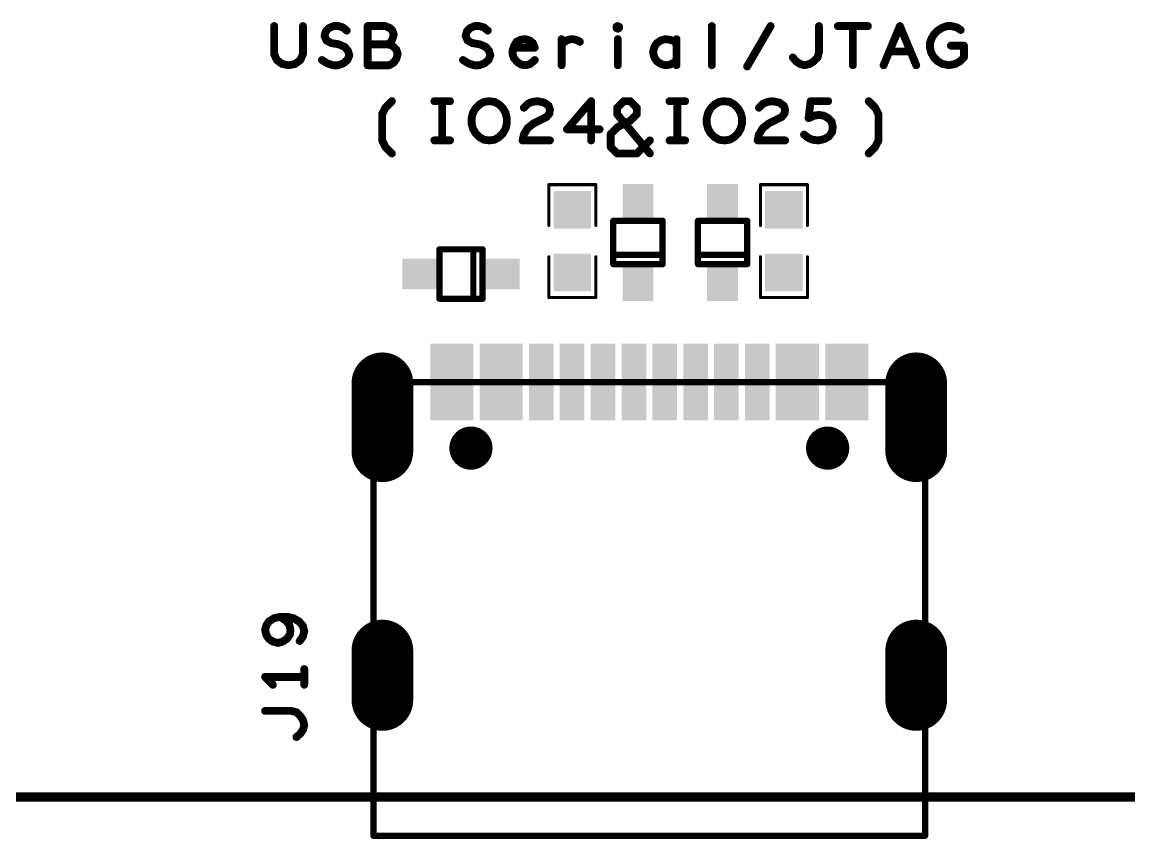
# Model space of a CAD drawing. Extents: x -12 to 107, y 8 to 106.
# Drawn here: x 31.29 to 49.23, y 9.82 to 23.05 of the extents above; entities that cross this region are included whole.
import ezdxf

# ---------------------------------------------------------------- set-up
doc = ezdxf.new("R2010")
doc.units = 0
doc.header["$MEASUREMENT"] = 0
doc.layers.get('0').update_dxf_attribs({"linetype": 'CONTINUOUS'})
doc.layers.add('SILK_TOP_ART', color=251, linetype='CONTINUOUS', true_color=0x636466)
doc.layers.add('SOLDER_TOP_ART', color=18, linetype='CONTINUOUS', true_color=0x000000)

# ---------------------------------------------------------------- blocks, each defined once
blk = doc.blocks.new('ROUND_217')
at = {"const_width": 0.0508}
blk.add_lwpolyline([(-0.0254, 0, 1), (0.0254, 0, 1)], format="xyb", close=True, dxfattribs=at)
blk = doc.blocks.new('ROUND_162')
at = {"const_width": 0.0635}
blk.add_lwpolyline([(-0.03175, 0, 1), (0.03175, 0, 1)], format="xyb", close=True, dxfattribs=at)
blk = doc.blocks.new('ROUND_320')
at = {"const_width": 0.0254}
blk.add_lwpolyline([(-0.0127, 0, 1), (0.0127, 0, 1)], format="xyb", close=True, dxfattribs=at)
blk = doc.blocks.new('ROUND_329')
at = {"const_width": 0.35}
blk.add_lwpolyline([(-0.175, 0, 1), (0.175, 0, 1)], format="xyb", close=True, dxfattribs=at)
blk = doc.blocks.new('RECTANGLE_373')
blk.add_solid([(0.29, 0.25), (0.29, -0.25), (-0.29, 0.25), (-0.29, -0.25)])
blk = doc.blocks.new('SQUARE_332')
blk.add_solid([(0.304, 0.304), (0.304, -0.304), (-0.304, 0.304), (-0.304, -0.304)])
blk = doc.blocks.new('OBLONG_334')
at = {"const_width": 1}
blk.add_lwpolyline([(0, 0.4), (0, -0.4)], dxfattribs=at)
at = {"const_width": 0.5}
for points in [[(-0.25, 0.4, 1), (0.25, 0.4, 1)], [(-0.25, -0.4, 1), (0.25, -0.4, 1)]]:
    blk.add_lwpolyline(points, format="xyb", close=True, dxfattribs=at)
blk = doc.blocks.new('RECTANGLE_374')
blk.add_solid([(0.25, 0.29), (0.25, -0.29), (-0.25, 0.29), (-0.25, -0.29)])
blk = doc.blocks.new('OBLONG_333')
at = {"const_width": 1}
blk.add_lwpolyline([(0, 0.55), (0, -0.55)], dxfattribs=at)
at = {"const_width": 0.5}
for points in [[(-0.25, 0.55, 1), (0.25, 0.55, 1)], [(-0.25, -0.55, 1), (0.25, -0.55, 1)]]:
    blk.add_lwpolyline(points, format="xyb", close=True, dxfattribs=at)
blk = doc.blocks.new('RECTANGLE_353')
blk.add_solid([(0.2, 0.62), (0.2, -0.62), (-0.2, 0.62), (-0.2, -0.62)])

msp = doc.modelspace()

# ---------------------------------------------------------------- linework, layer by layer
at = {"layer": 'SILK_TOP_ART'}
for points, const_width in [([(35.378, 22.9912), (35.378, 22.5361)], 0.127), ([(35.8436, 22.5361), (35.8436, 22.9912)], 0.127), ([(36.1929, 22.8324), (36.2141, 22.9065)], 0.127), ([(36.2141, 22.9065), (36.267, 22.9594)], 0.127), ([(36.267, 22.9594), (36.341, 22.9912)], 0.127), ([(36.341, 22.9912), (36.4151, 22.9912)], 0.127), ([(36.4151, 22.9912), (36.4892, 22.97)], 0.127), ([(36.4892, 22.97), (36.5527, 22.9171)], 0.127), ([(37.1771, 22.9912), (36.8914, 22.9912)], 0.127), ([(36.8914, 22.9912), (36.8914, 22.3562)], 0.127), ([(37.2512, 22.9594), (37.1771, 22.9912)], 0.127), ([(37.2935, 22.9171), (37.2512, 22.9594)], 0.127), ([(37.3147, 22.8536), (37.2935, 22.9171)], 0.127), ([(38.4789, 22.8324), (38.5001, 22.9065)], 0.127), ([(38.5001, 22.9065), (38.553, 22.9594)], 0.127), ([(38.553, 22.9594), (38.627, 22.9912)], 0.127), ([(38.627, 22.9912), (38.7011, 22.9912)], 0.127), ([(38.7011, 22.9912), (38.7752, 22.97)], 0.127), ([(38.7752, 22.97), (38.8387, 22.9171)], 0.127), ([(40.9236, 22.9806), (40.9448, 22.9912)], 0.127), ([(40.9236, 22.9594), (40.9236, 22.9806)], 0.127), ([(40.9448, 22.9489), (40.9236, 22.9594)], 0.127), ([(40.9448, 22.9912), (40.966, 22.9806)], 0.127), ([(40.966, 22.9594), (40.9448, 22.9489)], 0.127), ([(40.966, 22.9806), (40.966, 22.9594)], 0.127), ([(42.4688, 22.3562), (42.4688, 22.9912)], 0.127), ([(43.0403, 22.335), (43.4213, 22.9912)], 0.127), ([(44.2045, 22.5679), (44.2045, 22.9912)], 0.127), ([(44.5114, 22.9912), (44.9982, 22.9912)], 0.127), ([(44.7548, 22.9912), (44.7548, 22.3562)], 0.127), ([(45.2522, 22.3562), (45.5168, 22.9912)], 0.127), ([(45.5168, 22.9912), (45.7814, 22.3562)], 0.127), ([(46.0671, 22.8536), (46.1306, 22.9171)], 0.127), ([(46.1306, 22.9171), (46.1941, 22.9594)], 0.127), ([(46.1941, 22.9594), (46.2788, 22.9912)], 0.127), ([(46.2788, 22.9912), (46.3529, 22.9912)], 0.127), ([(46.3529, 22.9912), (46.4375, 22.97)], 0.127), ([(46.4375, 22.97), (46.5011, 22.9277)], 0.127), ([(36.2246, 22.7584), (36.1929, 22.8324)], 0.127), ([(36.2987, 22.716), (36.2246, 22.7584)], 0.127), ([(36.4257, 22.6949), (36.2987, 22.716)], 0.127), ([(37.2195, 22.6949), (37.2618, 22.7266)], 0.127), ([(37.2618, 22.7266), (37.2935, 22.7795)], 0.127), ([(37.2935, 22.7795), (37.3147, 22.8536)], 0.127), ([(38.5106, 22.7584), (38.4789, 22.8324)], 0.127), ([(38.5847, 22.716), (38.5106, 22.7584)], 0.127), ([(38.7117, 22.6949), (38.5847, 22.716)], 0.127), ([(39.3044, 22.7372), (39.2621, 22.6631)], 0.127), ([(39.3679, 22.7689), (39.3044, 22.7372)], 0.127), ([(39.442, 22.7795), (39.3679, 22.7689)], 0.127), ([(39.5161, 22.7584), (39.442, 22.7795)], 0.127), ([(39.569, 22.716), (39.5161, 22.7584)], 0.127), ([(39.6007, 22.6419), (39.569, 22.716)], 0.127), ([(40.0346, 22.3562), (40.0346, 22.7795)], 0.127), ([(40.0346, 22.6949), (40.0875, 22.7372)], 0.127), ([(40.0875, 22.7372), (40.1405, 22.7689)], 0.127), ([(40.1405, 22.7689), (40.2146, 22.7795)], 0.127), ([(40.2146, 22.7795), (40.2675, 22.7689)], 0.127), ([(40.2675, 22.7689), (40.331, 22.7372)], 0.127), ([(40.9448, 22.7795), (40.9448, 22.3562)], 0.127), ([(41.5798, 22.716), (41.5375, 22.6525)], 0.127), ([(41.6433, 22.7584), (41.5798, 22.716)], 0.127), ([(41.7174, 22.7795), (41.6433, 22.7584)], 0.127), ([(41.7915, 22.7689), (41.7174, 22.7795)], 0.127), ([(41.855, 22.7478), (41.7915, 22.7689)], 0.127), ([(41.8973, 22.7055), (41.855, 22.7478)], 0.127), ([(41.8973, 22.3562), (41.8973, 22.7795)], 0.127), ([(46.0036, 22.716), (46.0248, 22.7795)], 0.127), ([(46.0036, 22.6419), (46.0036, 22.716)], 0.127), ([(46.0248, 22.7795), (46.0671, 22.8536)], 0.127), ([(35.378, 22.5361), (35.4203, 22.4408)], 0.127), ([(35.8013, 22.4408), (35.8436, 22.5361)], 0.127), ([(36.521, 22.6525), (36.4257, 22.6949)], 0.127), ([(36.5739, 22.589), (36.521, 22.6525)], 0.127), ([(36.5951, 22.515), (36.5739, 22.589)], 0.127), ([(37.2195, 22.6949), (36.8914, 22.6949)], 0.127), ([(37.2935, 22.6737), (37.2195, 22.6949)], 0.127), ([(37.3571, 22.6102), (37.2935, 22.6737)], 0.127), ([(37.3782, 22.5361), (37.3571, 22.6102)], 0.127), ([(37.3571, 22.462), (37.3782, 22.5361)], 0.127), ([(38.807, 22.6525), (38.7117, 22.6949)], 0.127), ([(38.8599, 22.589), (38.807, 22.6525)], 0.127), ([(38.8811, 22.515), (38.8599, 22.589)], 0.127), ([(39.2621, 22.6631), (39.2409, 22.5996)], 0.127), ([(39.2409, 22.5996), (39.2409, 22.5361)], 0.127), ([(39.2409, 22.5361), (39.2621, 22.4726)], 0.127), ([(39.2621, 22.6419), (39.6007, 22.6419)], 0.127), ([(41.5375, 22.6525), (41.5163, 22.5679)], 0.127), ([(41.5163, 22.5679), (41.5375, 22.4832)], 0.127), ([(44.1833, 22.4832), (44.2045, 22.5679)], 0.127), ([(45.6861, 22.5784), (45.3475, 22.5784)], 0.127), ([(46.0248, 22.5573), (46.0036, 22.6419)], 0.127), ([(46.0671, 22.4832), (46.0248, 22.5573)], 0.127), ([(46.3423, 22.6737), (46.554, 22.6737)], 0.127), ([(46.554, 22.6737), (46.554, 22.4832)], 0.127), ([(35.4203, 22.4408), (35.505, 22.3774)], 0.127), ([(35.505, 22.3774), (35.6108, 22.3562)], 0.127), ([(35.6108, 22.3562), (35.7166, 22.3774)], 0.127), ([(35.7166, 22.3774), (35.8013, 22.4408)], 0.127), ([(36.1505, 22.4408), (36.2352, 22.3879)], 0.127), ([(36.2352, 22.3879), (36.3305, 22.3562)], 0.127), ([(36.3305, 22.3562), (36.4151, 22.3562)], 0.127), ([(36.4151, 22.3562), (36.4998, 22.3879)], 0.127), ([(36.4998, 22.3879), (36.5633, 22.4408)], 0.127), ([(36.5633, 22.4408), (36.5951, 22.515)], 0.127), ([(36.8914, 22.3562), (37.2406, 22.3562)], 0.127), ([(37.2406, 22.3562), (37.3147, 22.3985)], 0.127), ([(37.3147, 22.3985), (37.3571, 22.462)], 0.127), ([(38.4365, 22.4408), (38.5212, 22.3879)], 0.127), ([(38.5212, 22.3879), (38.6165, 22.3562)], 0.127), ([(38.6165, 22.3562), (38.7011, 22.3562)], 0.127), ([(38.7011, 22.3562), (38.7858, 22.3879)], 0.127), ([(38.7858, 22.3879), (38.8493, 22.4408)], 0.127), ([(38.8493, 22.4408), (38.8811, 22.515)], 0.127), ([(39.2621, 22.4726), (39.315, 22.4091)], 0.127), ([(39.315, 22.4091), (39.3785, 22.3668)], 0.127), ([(39.3785, 22.3668), (39.4526, 22.3562)], 0.127), ([(39.4526, 22.3562), (39.5266, 22.3774)], 0.127), ([(39.5266, 22.3774), (39.6007, 22.4408)], 0.127), ([(41.5375, 22.4832), (41.5798, 22.4197)], 0.127), ([(41.5798, 22.4197), (41.6433, 22.3774)], 0.127), ([(41.6433, 22.3774), (41.7174, 22.3562)], 0.127), ([(41.7174, 22.3562), (41.7915, 22.3668)], 0.127), ([(41.7915, 22.3668), (41.855, 22.3985)], 0.127), ([(41.855, 22.3985), (41.8973, 22.4408)], 0.127), ([(43.7811, 22.4832), (43.8341, 22.4197)], 0.127), ([(43.8341, 22.4197), (43.8975, 22.3774)], 0.127), ([(43.8975, 22.3774), (43.9716, 22.3562)], 0.127), ([(43.9716, 22.3562), (44.0563, 22.3774)], 0.127), ([(44.0563, 22.3774), (44.1198, 22.4197)], 0.127), ([(44.1198, 22.4197), (44.1833, 22.4832)], 0.127), ([(46.1306, 22.4197), (46.0671, 22.4832)], 0.127), ([(46.2047, 22.3774), (46.1306, 22.4197)], 0.127), ([(46.3106, 22.3562), (46.2047, 22.3774)], 0.127), ([(46.4164, 22.3774), (46.3106, 22.3562)], 0.127), ([(46.4905, 22.4197), (46.4164, 22.3774)], 0.127), ([(46.554, 22.4832), (46.4905, 22.4197)], 0.127), ([(37.1263, 21.5619), (37.1793, 21.6678)], 0.127), ([(37.1793, 21.6678), (37.2851, 21.7736)], 0.127), ([(37.973, 21.7736), (38.227, 21.7736)], 0.127), ([(38.1, 21.7736), (38.1, 21.1386)], 0.127), ([(38.5974, 21.5831), (38.6397, 21.6572)], 0.127), ([(38.6397, 21.6572), (38.7033, 21.7207)], 0.127), ([(38.7033, 21.7207), (38.7773, 21.763)], 0.127), ([(38.7773, 21.763), (38.862, 21.7736)], 0.127), ([(38.862, 21.7736), (38.9467, 21.763)], 0.127), ([(38.9467, 21.763), (39.0207, 21.7207)], 0.127), ([(39.0207, 21.7207), (39.0843, 21.6572)], 0.127), ([(39.0843, 21.6572), (39.1266, 21.5831)], 0.127), ([(39.4229, 21.6678), (39.4864, 21.7313)], 0.127), ([(39.4864, 21.7313), (39.5605, 21.763)], 0.127), ([(39.5605, 21.763), (39.6452, 21.7736)], 0.127), ([(39.6452, 21.7736), (39.751, 21.7524)], 0.127), ([(39.751, 21.7524), (39.8251, 21.6995)], 0.127), ([(39.8251, 21.6995), (39.8463, 21.636)], 0.127), ([(39.8463, 21.636), (39.8357, 21.5725)], 0.127), ([(40.513, 21.7736), (40.1214, 21.3185)], 0.127), ([(40.513, 21.1386), (40.513, 21.7736)], 0.127), ([(40.9363, 21.6678), (41.0422, 21.7736)], 0.127), ([(40.9363, 21.5619), (40.9363, 21.6678)], 0.127), ([(41.0422, 21.7736), (41.148, 21.7736)], 0.127), ([(41.148, 21.7736), (41.2538, 21.6678)], 0.127), ([(41.2538, 21.6678), (41.2538, 21.5619)], 0.127), ([(41.783, 21.7736), (42.037, 21.7736)], 0.127), ([(41.91, 21.7736), (41.91, 21.1386)], 0.127), ([(42.4074, 21.5831), (42.4497, 21.6572)], 0.127), ([(42.4497, 21.6572), (42.5133, 21.7207)], 0.127), ([(42.5133, 21.7207), (42.5873, 21.763)], 0.127), ([(42.5873, 21.763), (42.672, 21.7736)], 0.127), ([(42.672, 21.7736), (42.7567, 21.763)], 0.127), ([(42.7567, 21.763), (42.8307, 21.7207)], 0.127), ([(42.8307, 21.7207), (42.8943, 21.6572)], 0.127), ([(42.8943, 21.6572), (42.9366, 21.5831)], 0.127), ([(43.2329, 21.6678), (43.2964, 21.7313)], 0.127), ([(43.2964, 21.7313), (43.3705, 21.763)], 0.127), ([(43.3705, 21.763), (43.4552, 21.7736)], 0.127), ([(43.4552, 21.7736), (43.561, 21.7524)], 0.127), ([(43.561, 21.7524), (43.6351, 21.6995)], 0.127), ([(43.6351, 21.6995), (43.6563, 21.636)], 0.127), ([(43.6563, 21.636), (43.6457, 21.5725)], 0.127), ([(44.0373, 21.4984), (44.069, 21.7736)], 0.127), ([(44.069, 21.7736), (44.3547, 21.7736)], 0.127), ([(45.1167, 21.6678), (45.0109, 21.7736)], 0.127), ([(45.1697, 21.5619), (45.1167, 21.6678)], 0.127), ([(37.1263, 21.1386), (37.1263, 21.5619)], 0.127), ([(38.5762, 21.4984), (38.5974, 21.5831)], 0.127), ([(38.5762, 21.4138), (38.5762, 21.4984)], 0.127), ([(39.1266, 21.5831), (39.1478, 21.4984)], 0.127), ([(39.1478, 21.4984), (39.1478, 21.4138)], 0.127), ([(39.7933, 21.5196), (39.5817, 21.4138)], 0.127), ([(39.8357, 21.5725), (39.7933, 21.5196)], 0.127), ([(41.4655, 20.9269), (40.9363, 21.5619)], 0.127), ([(41.2538, 21.5619), (41.148, 21.4561)], 0.127), ([(42.3862, 21.4984), (42.4074, 21.5831)], 0.127), ([(42.3862, 21.4138), (42.3862, 21.4984)], 0.127), ([(42.9366, 21.5831), (42.9578, 21.4984)], 0.127), ([(42.9578, 21.4984), (42.9578, 21.4138)], 0.127), ([(43.6033, 21.5196), (43.3917, 21.4138)], 0.127), ([(43.6457, 21.5725), (43.6033, 21.5196)], 0.127), ([(44.1325, 21.5408), (44.0373, 21.4984)], 0.127), ([(44.2066, 21.5513), (44.1325, 21.5408)], 0.127), ([(44.2807, 21.5408), (44.2066, 21.5513)], 0.127), ([(44.3547, 21.4984), (44.2807, 21.5408)], 0.127), ([(44.4077, 21.4455), (44.3547, 21.4984)], 0.127), ([(45.1697, 21.1386), (45.1697, 21.5619)], 0.127), ([(38.5974, 21.3291), (38.5762, 21.4138)], 0.127), ([(38.6397, 21.255), (38.5974, 21.3291)], 0.127), ([(39.1266, 21.3291), (39.0843, 21.255)], 0.127), ([(39.1478, 21.4138), (39.1266, 21.3291)], 0.127), ([(39.4864, 21.3397), (39.4229, 21.2338)], 0.127), ([(39.5817, 21.4138), (39.4864, 21.3397)], 0.127), ([(40.1214, 21.3185), (40.6506, 21.3185)], 0.127), ([(40.9363, 21.3503), (40.8305, 21.2444)], 0.127), ([(41.148, 21.4561), (40.9363, 21.3503)], 0.127), ([(42.4074, 21.3291), (42.3862, 21.4138)], 0.127), ([(42.4497, 21.255), (42.4074, 21.3291)], 0.127), ([(42.9366, 21.3291), (42.8943, 21.255)], 0.127), ([(42.9578, 21.4138), (42.9366, 21.3291)], 0.127), ([(43.2964, 21.3397), (43.2329, 21.2338)], 0.127), ([(43.3917, 21.4138), (43.2964, 21.3397)], 0.127), ([(44.4288, 21.3608), (44.4077, 21.4455)], 0.127), ([(44.4183, 21.2762), (44.4288, 21.3608)], 0.127), ([(37.1793, 21.0328), (37.1263, 21.1386)], 0.127), ([(37.973, 21.1386), (38.227, 21.1386)], 0.127), ([(38.7033, 21.1915), (38.6397, 21.255)], 0.127), ([(38.7773, 21.1492), (38.7033, 21.1915)], 0.127), ([(38.862, 21.1386), (38.7773, 21.1492)], 0.127), ([(38.9467, 21.1492), (38.862, 21.1386)], 0.127), ([(39.0207, 21.1915), (38.9467, 21.1492)], 0.127), ([(39.0843, 21.255), (39.0207, 21.1915)], 0.127), ([(39.4229, 21.2338), (39.4017, 21.1386)], 0.127), ([(39.4017, 21.1386), (39.8463, 21.1386)], 0.127), ([(40.8305, 21.2444), (40.8305, 21.0328)], 0.127), ([(41.2538, 20.9269), (41.4655, 21.1386)], 0.127), ([(41.783, 21.1386), (42.037, 21.1386)], 0.127), ([(42.5133, 21.1915), (42.4497, 21.255)], 0.127), ([(42.5873, 21.1492), (42.5133, 21.1915)], 0.127), ([(42.672, 21.1386), (42.5873, 21.1492)], 0.127), ([(42.7567, 21.1492), (42.672, 21.1386)], 0.127), ([(42.8307, 21.1915), (42.7567, 21.1492)], 0.127), ([(42.8943, 21.255), (42.8307, 21.1915)], 0.127), ([(43.2329, 21.2338), (43.2117, 21.1386)], 0.127), ([(43.2117, 21.1386), (43.6563, 21.1386)], 0.127), ([(43.9632, 21.2338), (44.0267, 21.1809)], 0.127), ([(44.0267, 21.1809), (44.1007, 21.1492)], 0.127), ([(44.1007, 21.1492), (44.196, 21.1386)], 0.127), ([(44.196, 21.1386), (44.2913, 21.1598)], 0.127), ([(44.2913, 21.1598), (44.3653, 21.2021)], 0.127), ([(44.3653, 21.2021), (44.4183, 21.2762)], 0.127), ([(45.1167, 21.0328), (45.1697, 21.1386)], 0.127), ([(37.2851, 20.9269), (37.1793, 21.0328)], 0.127), ([(40.8305, 21.0328), (40.9363, 20.9269)], 0.127), ([(40.9363, 20.9269), (41.2538, 20.9269)], 0.127), ([(45.0109, 20.9269), (45.1167, 21.0328)], 0.127), ([(39.8272, 20.4216), (39.8272, 19.7612)], 0.0508), ([(40.5892, 20.4216), (39.8272, 20.4216)], 0.0508), ([(40.5892, 19.7612), (40.5892, 20.4216)], 0.0508), ([(43.2562, 20.4216), (43.2562, 19.7612)], 0.0508), ([(44.0182, 20.4216), (43.2562, 20.4216)], 0.0508), ([(44.0182, 19.7612), (44.0182, 20.4216)], 0.0508), ([(40.8716, 19.1346), (40.8716, 19.8346)], 0.1016), ([(40.8716, 19.8346), (41.6716, 19.8346)], 0.1016), ([(41.6716, 19.8346), (41.6716, 19.1346)], 0.1016), ([(42.2432, 19.1346), (42.2432, 19.8346)], 0.1016), ([(42.2432, 19.8346), (43.0432, 19.8346)], 0.1016), ([(43.0432, 19.8346), (43.0432, 19.1346)], 0.1016), ([(38.0548, 19.3738), (38.7548, 19.3738)], 0.1016), ([(38.0548, 18.5738), (38.0548, 19.3738)], 0.1016), ([(38.6048, 19.3738), (38.6048, 18.5738)], 0.1016), ([(38.7548, 19.3738), (38.7548, 18.5738)], 0.1016), ([(39.8272, 18.5928), (39.8272, 19.2532)], 0.0508), ([(40.5892, 19.2532), (40.5892, 18.5928)], 0.0508), ([(41.6716, 19.2846), (40.8716, 19.2846)], 0.1016), ([(43.0432, 19.2846), (42.2432, 19.2846)], 0.1016), ([(43.2562, 18.5928), (43.2562, 19.2532)], 0.0508), ([(44.0182, 19.2532), (44.0182, 18.5928)], 0.0508), ([(41.6716, 19.1346), (40.8716, 19.1346)], 0.1016), ([(43.0432, 19.1346), (42.2432, 19.1346)], 0.1016), ([(38.7548, 18.5738), (38.0548, 18.5738)], 0.1016), ([(40.5892, 18.5928), (39.8272, 18.5928)], 0.0508), ([(44.0182, 18.5928), (43.2562, 18.5928)], 0.0508), ([(36.9857, 17.223), (36.9857, 9.873)], 0.1016), ([(45.9257, 17.223), (36.9907, 17.223)], 0.1016), ([(45.9257, 9.873), (45.9257, 17.223)], 0.1016), ([(35.378, 13.3985), (35.2933, 13.3456)], 0.127), ([(35.4732, 13.4197), (35.378, 13.3985)], 0.127), ([(35.5896, 13.4197), (35.4732, 13.4197)], 0.127), ([(35.5685, 13.3562), (35.4732, 13.4197)], 0.127), ([(35.6849, 13.3985), (35.5896, 13.4197)], 0.127), ([(35.7802, 13.3456), (35.6849, 13.3985)], 0.127), ([(35.251, 13.2821), (35.2298, 13.208)], 0.127), ([(35.2298, 13.208), (35.251, 13.1233)], 0.127), ([(35.2933, 13.3456), (35.251, 13.2821)], 0.127), ([(35.6214, 13.2927), (35.5685, 13.3562)], 0.127), ([(35.6426, 13.208), (35.6214, 13.2927)], 0.127), ([(35.632, 13.1339), (35.6426, 13.208)], 0.127), ([(35.8436, 13.2715), (35.7802, 13.3456)], 0.127), ([(35.8648, 13.1868), (35.8436, 13.2715)], 0.127), ([(35.251, 13.1233), (35.2933, 13.0598)], 0.127), ([(35.2933, 13.0598), (35.3568, 13.0175)], 0.127), ([(35.5155, 13.0175), (35.5896, 13.0704)], 0.127), ([(35.5896, 13.0704), (35.632, 13.1339)], 0.127), ([(35.7907, 13.0281), (35.8436, 13.1022)], 0.127), ([(35.8436, 13.1022), (35.8648, 13.1868)], 0.127), ([(35.3568, 13.0175), (35.4415, 12.9963)], 0.127), ([(35.4415, 12.9963), (35.5155, 13.0175)], 0.127), ([(35.8648, 12.319), (35.8648, 12.573)], 0.127), ([(35.8648, 12.446), (35.2298, 12.446)], 0.127), ([(35.2298, 12.446), (35.3568, 12.319)], 0.127), ([(35.6531, 11.8957), (35.2298, 11.8957)], 0.127), ([(35.7378, 11.8745), (35.6531, 11.8957)], 0.127), ([(35.8013, 11.811), (35.7378, 11.8745)], 0.127), ([(35.8436, 11.7475), (35.8013, 11.811)], 0.127), ([(35.8648, 11.6628), (35.8436, 11.7475)], 0.127), ([(35.8436, 11.5887), (35.8648, 11.6628)], 0.127), ([(35.7378, 11.4723), (35.8013, 11.5253)], 0.127), ([(35.8013, 11.5253), (35.8436, 11.5887)], 0.127), ([(3, 10.5), (87, 10.5)], 0.1524), ([(36.9857, 9.873), (45.9257, 9.873)], 0.1016)]:
    msp.add_lwpolyline(points, dxfattribs=dict(at, const_width=const_width))
at = {"layer": 'SOLDER_TOP_ART', "const_width": 0.1524}
msp.add_lwpolyline([(3, 10.5), (87, 10.5)], dxfattribs=at)

# ---------------------------------------------------------------- block references
at = {"layer": 'SILK_TOP_ART'}
for name, p in [('ROUND_162', (35.378, 22.9912)), ('ROUND_162', (35.8436, 22.9912)), ('ROUND_162', (36.2141, 22.9065)), ('ROUND_162', (36.267, 22.9594)), ('ROUND_162', (36.341, 22.9912)), ('ROUND_162', (36.4151, 22.9912)), ('ROUND_162', (36.4892, 22.97)), ('ROUND_162', (36.5527, 22.9171)), ('ROUND_162', (36.8914, 22.9912)), ('ROUND_162', (37.1771, 22.9912)), ('ROUND_162', (37.2512, 22.9594)), ('ROUND_162', (37.2935, 22.9171)), ('ROUND_162', (38.5001, 22.9065)), ('ROUND_162', (38.553, 22.9594)), ('ROUND_162', (38.627, 22.9912)), ('ROUND_162', (38.7011, 22.9912)), ('ROUND_162', (38.7752, 22.97)), ('ROUND_162', (38.8387, 22.9171)), ('ROUND_162', (40.9236, 22.9806)), ('ROUND_162', (40.9236, 22.9594)), ('ROUND_162', (40.9448, 22.9912)), ('ROUND_162', (40.9448, 22.9489)), ('ROUND_162', (40.9448, 22.9489)), ('ROUND_162', (40.966, 22.9806)), ('ROUND_162', (40.966, 22.9594)), ('ROUND_162', (42.4688, 22.9912)), ('ROUND_162', (43.4213, 22.9912)), ('ROUND_162', (44.2045, 22.9912)), ('ROUND_162', (44.5114, 22.9912)), ('ROUND_162', (44.7548, 22.9912)), ('ROUND_162', (44.9982, 22.9912)), ('ROUND_162', (45.5168, 22.9912)), ('ROUND_162', (46.1306, 22.9171)), ('ROUND_162', (46.1941, 22.9594)), ('ROUND_162', (46.2788, 22.9912)), ('ROUND_162', (46.3529, 22.9912)), ('ROUND_162', (46.4375, 22.97)), ('ROUND_162', (46.5011, 22.9277)), ('ROUND_162', (36.1929, 22.8324)), ('ROUND_162', (36.2246, 22.7584)), ('ROUND_162', (36.2987, 22.716)), ('ROUND_162', (37.2618, 22.7266)), ('ROUND_162', (37.2935, 22.7795)), ('ROUND_162', (37.3147, 22.8536)), ('ROUND_162', (38.4789, 22.8324)), ('ROUND_162', (38.5106, 22.7584)), ('ROUND_162', (38.5847, 22.716)), ('ROUND_162', (39.3044, 22.7372)), ('ROUND_162', (39.3679, 22.7689)), ('ROUND_162', (39.442, 22.7795)), ('ROUND_162', (39.5161, 22.7584)), ('ROUND_162', (39.569, 22.716)), ('ROUND_162', (40.0346, 22.7795)), ('ROUND_162', (40.0875, 22.7372)), ('ROUND_162', (40.1405, 22.7689)), ('ROUND_162', (40.2146, 22.7795)), ('ROUND_162', (40.2675, 22.7689)), ('ROUND_162', (40.331, 22.7372)), ('ROUND_162', (40.9448, 22.7795)), ('ROUND_162', (41.5798, 22.716)), ('ROUND_162', (41.6433, 22.7584)), ('ROUND_162', (41.7174, 22.7795)), ('ROUND_162', (41.7915, 22.7689)), ('ROUND_162', (41.855, 22.7478)), ('ROUND_162', (41.8973, 22.7795)), ('ROUND_162', (46.0036, 22.716)), ('ROUND_162', (46.0248, 22.7795)), ('ROUND_162', (46.0671, 22.8536)), ('ROUND_162', (35.378, 22.5361)), ('ROUND_162', (35.8436, 22.5361)), ('ROUND_162', (36.4257, 22.6949)), ('ROUND_162', (36.521, 22.6525)), ('ROUND_162', (36.5739, 22.589)), ('ROUND_162', (36.8914, 22.6949)), ('ROUND_162', (37.2195, 22.6949)), ('ROUND_162', (37.2195, 22.6949)), ('ROUND_162', (37.2935, 22.6737)), ('ROUND_162', (37.3571, 22.6102)), ('ROUND_162', (37.3782, 22.5361)), ('ROUND_162', (38.7117, 22.6949)), ('ROUND_162', (38.807, 22.6525)), ('ROUND_162', (38.8599, 22.589)), ('ROUND_162', (39.2409, 22.5996)), ('ROUND_162', (39.2409, 22.5361)), ('ROUND_162', (39.2621, 22.6631)), ('ROUND_162', (39.2621, 22.6419)), ('ROUND_162', (39.6007, 22.6419)), ('ROUND_162', (40.0346, 22.6949)), ('ROUND_162', (41.5163, 22.5679)), ('ROUND_162', (41.5375, 22.6525)), ('ROUND_162', (41.8973, 22.7055)), ('ROUND_162', (44.2045, 22.5679)), ('ROUND_162', (45.3475, 22.5784)), ('ROUND_162', (45.6861, 22.5784)), ('ROUND_162', (46.0036, 22.6419)), ('ROUND_162', (46.0248, 22.5573)), ('ROUND_162', (46.3423, 22.6737)), ('ROUND_162', (46.554, 22.6737)), ('ROUND_162', (35.4203, 22.4408)), ('ROUND_162', (35.505, 22.3774)), ('ROUND_162', (35.6108, 22.3562)), ('ROUND_162', (35.7166, 22.3774)), ('ROUND_162', (35.8013, 22.4408)), ('ROUND_162', (36.1505, 22.4408)), ('ROUND_162', (36.2352, 22.3879)), ('ROUND_162', (36.3305, 22.3562)), ('ROUND_162', (36.4151, 22.3562)), ('ROUND_162', (36.4998, 22.3879)), ('ROUND_162', (36.5633, 22.4408)), ('ROUND_162', (36.5951, 22.515)), ('ROUND_162', (36.8914, 22.3562)), ('ROUND_162', (37.2406, 22.3562)), ('ROUND_162', (37.3147, 22.3985)), ('ROUND_162', (37.3571, 22.462)), ('ROUND_162', (38.4365, 22.4408)), ('ROUND_162', (38.5212, 22.3879)), ('ROUND_162', (38.6165, 22.3562)), ('ROUND_162', (38.7011, 22.3562)), ('ROUND_162', (38.7858, 22.3879)), ('ROUND_162', (38.8493, 22.4408)), ('ROUND_162', (38.8811, 22.515)), ('ROUND_162', (39.2621, 22.4726)), ('ROUND_162', (39.315, 22.4091)), ('ROUND_162', (39.3785, 22.3668)), ('ROUND_162', (39.4526, 22.3562)), ('ROUND_162', (39.5266, 22.3774)), ('ROUND_162', (39.6007, 22.4408)), ('ROUND_162', (40.0346, 22.3562)), ('ROUND_162', (40.9448, 22.3562)), ('ROUND_162', (41.5375, 22.4832)), ('ROUND_162', (41.5798, 22.4197)), ('ROUND_162', (41.6433, 22.3774)), ('ROUND_162', (41.7174, 22.3562)), ('ROUND_162', (41.7915, 22.3668)), ('ROUND_162', (41.855, 22.3985)), ('ROUND_162', (41.8973, 22.4408)), ('ROUND_162', (41.8973, 22.3562)), ('ROUND_162', (42.4688, 22.3562)), ('ROUND_162', (43.7811, 22.4832)), ('ROUND_162', (43.8341, 22.4197)), ('ROUND_162', (43.8975, 22.3774)), ('ROUND_162', (43.9716, 22.3562)), ('ROUND_162', (44.0563, 22.3774)), ('ROUND_162', (44.1198, 22.4197)), ('ROUND_162', (44.1833, 22.4832)), ('ROUND_162', (44.7548, 22.3562)), ('ROUND_162', (45.2522, 22.3562)), ('ROUND_162', (45.7814, 22.3562)), ('ROUND_162', (46.0671, 22.4832)), ('ROUND_162', (46.1306, 22.4197)), ('ROUND_162', (46.2047, 22.3774)), ('ROUND_162', (46.3106, 22.3562)), ('ROUND_162', (46.4164, 22.3774)), ('ROUND_162', (46.4905, 22.4197)), ('ROUND_162', (46.554, 22.4832)), ('ROUND_162', (43.0403, 22.335)), ('ROUND_162', (37.1793, 21.6678)), ('ROUND_162', (37.2851, 21.7736)), ('ROUND_162', (37.973, 21.7736)), ('ROUND_162', (38.1, 21.7736)), ('ROUND_162', (38.227, 21.7736)), ('ROUND_162', (38.6397, 21.6572)), ('ROUND_162', (38.7033, 21.7207)), ('ROUND_162', (38.7773, 21.763)), ('ROUND_162', (38.862, 21.7736)), ('ROUND_162', (38.9467, 21.763)), ('ROUND_162', (39.0207, 21.7207)), ('ROUND_162', (39.0843, 21.6572)), ('ROUND_162', (39.4229, 21.6678)), ('ROUND_162', (39.4864, 21.7313)), ('ROUND_162', (39.5605, 21.763)), ('ROUND_162', (39.6452, 21.7736)), ('ROUND_162', (39.751, 21.7524)), ('ROUND_162', (39.8251, 21.6995)), ('ROUND_162', (39.8463, 21.636)), ('ROUND_162', (40.513, 21.7736)), ('ROUND_162', (40.9363, 21.6678)), ('ROUND_162', (41.0422, 21.7736)), ('ROUND_162', (41.148, 21.7736)), ('ROUND_162', (41.2538, 21.6678)), ('ROUND_162', (41.783, 21.7736)), ('ROUND_162', (41.91, 21.7736)), ('ROUND_162', (42.037, 21.7736)), ('ROUND_162', (42.4497, 21.6572)), ('ROUND_162', (42.5133, 21.7207)), ('ROUND_162', (42.5873, 21.763)), ('ROUND_162', (42.672, 21.7736)), ('ROUND_162', (42.7567, 21.763)), ('ROUND_162', (42.8307, 21.7207)), ('ROUND_162', (42.8943, 21.6572)), ('ROUND_162', (43.2329, 21.6678)), ('ROUND_162', (43.2964, 21.7313)), ('ROUND_162', (43.3705, 21.763)), ('ROUND_162', (43.4552, 21.7736)), ('ROUND_162', (43.561, 21.7524)), ('ROUND_162', (43.6351, 21.6995)), ('ROUND_162', (43.6563, 21.636)), ('ROUND_162', (44.069, 21.7736)), ('ROUND_162', (44.3547, 21.7736)), ('ROUND_162', (45.0109, 21.7736)), ('ROUND_162', (45.1167, 21.6678)), ('ROUND_162', (37.1263, 21.5619)), ('ROUND_162', (38.5762, 21.4984)), ('ROUND_162', (38.5974, 21.5831)), ('ROUND_162', (39.1266, 21.5831)), ('ROUND_162', (39.1478, 21.4984)), ('ROUND_162', (39.7933, 21.5196)), ('ROUND_162', (39.8357, 21.5725)), ('ROUND_162', (40.9363, 21.5619)), ('ROUND_162', (41.2538, 21.5619)), ('ROUND_162', (42.3862, 21.4984)), ('ROUND_162', (42.4074, 21.5831)), ('ROUND_162', (42.9366, 21.5831)), ('ROUND_162', (42.9578, 21.4984)), ('ROUND_162', (43.6033, 21.5196)), ('ROUND_162', (43.6457, 21.5725)), ('ROUND_162', (44.0373, 21.4984)), ('ROUND_162', (44.1325, 21.5408)), ('ROUND_162', (44.2066, 21.5513)), ('ROUND_162', (44.2807, 21.5408)), ('ROUND_162', (44.3547, 21.4984)), ('ROUND_162', (45.1697, 21.5619)), ('ROUND_162', (38.5762, 21.4138)), ('ROUND_162', (38.5974, 21.3291)), ('ROUND_162', (39.1266, 21.3291)), ('ROUND_162', (39.1478, 21.4138)), ('ROUND_162', (39.4864, 21.3397)), ('ROUND_162', (39.5817, 21.4138)), ('ROUND_162', (40.1214, 21.3185)), ('ROUND_162', (40.6506, 21.3185)), ('ROUND_162', (40.9363, 21.3503)), ('ROUND_162', (41.148, 21.4561)), ('ROUND_162', (42.3862, 21.4138)), ('ROUND_162', (42.4074, 21.3291)), ('ROUND_162', (42.9366, 21.3291)), ('ROUND_162', (42.9578, 21.4138)), ('ROUND_162', (43.2964, 21.3397)), ('ROUND_162', (43.3917, 21.4138)), ('ROUND_162', (44.4077, 21.4455)), ('ROUND_162', (44.4288, 21.3608)), ('ROUND_162', (37.1263, 21.1386)), ('ROUND_162', (37.973, 21.1386)), ('ROUND_162', (38.1, 21.1386)), ('ROUND_162', (38.227, 21.1386)), ('ROUND_162', (38.6397, 21.255)), ('ROUND_162', (38.7033, 21.1915)), ('ROUND_162', (38.7773, 21.1492)), ('ROUND_162', (38.862, 21.1386)), ('ROUND_162', (38.862, 21.1386)), ('ROUND_162', (38.9467, 21.1492)), ('ROUND_162', (39.0207, 21.1915)), ('ROUND_162', (39.0843, 21.255)), ('ROUND_162', (39.4017, 21.1386)), ('ROUND_162', (39.4229, 21.2338)), ('ROUND_162', (39.8463, 21.1386)), ('ROUND_162', (40.513, 21.1386)), ('ROUND_162', (40.8305, 21.2444)), ('ROUND_162', (41.4655, 21.1386)), ('ROUND_162', (41.783, 21.1386)), ('ROUND_162', (41.91, 21.1386)), ('ROUND_162', (42.037, 21.1386)), ('ROUND_162', (42.4497, 21.255)), ('ROUND_162', (42.5133, 21.1915)), ('ROUND_162', (42.5873, 21.1492)), ('ROUND_162', (42.672, 21.1386)), ('ROUND_162', (42.672, 21.1386)), ('ROUND_162', (42.7567, 21.1492)), ('ROUND_162', (42.8307, 21.1915)), ('ROUND_162', (42.8943, 21.255)), ('ROUND_162', (43.2117, 21.1386)), ('ROUND_162', (43.2329, 21.2338)), ('ROUND_162', (43.6563, 21.1386)), ('ROUND_162', (43.9632, 21.2338)), ('ROUND_162', (44.0267, 21.1809)), ('ROUND_162', (44.1007, 21.1492)), ('ROUND_162', (44.196, 21.1386)), ('ROUND_162', (44.2913, 21.1598)), ('ROUND_162', (44.3653, 21.2021)), ('ROUND_162', (44.4183, 21.2762)), ('ROUND_162', (45.1697, 21.1386)), ('ROUND_162', (37.1793, 21.0328)), ('ROUND_162', (37.2851, 20.9269)), ('ROUND_162', (40.8305, 21.0328)), ('ROUND_162', (40.9363, 20.9269)), ('ROUND_162', (41.2538, 20.9269)), ('ROUND_162', (41.4655, 20.9269)), ('ROUND_162', (45.0109, 20.9269)), ('ROUND_162', (45.1167, 21.0328)), ('ROUND_320', (39.8272, 20.4216)), ('ROUND_320', (39.8272, 20.4216)), ('ROUND_320', (40.5892, 20.4216)), ('ROUND_320', (40.5892, 20.4216)), ('ROUND_320', (43.2562, 20.4216)), ('ROUND_320', (43.2562, 20.4216)), ('ROUND_320', (44.0182, 20.4216)), ('ROUND_320', (44.0182, 20.4216)), ('ROUND_320', (39.8272, 19.7612)), ('ROUND_320', (40.5892, 19.7612)), ('ROUND_217', (40.8716, 19.8346)), ('ROUND_217', (40.8716, 19.8346)), ('ROUND_217', (41.6716, 19.8346)), ('ROUND_217', (41.6716, 19.8346)), ('ROUND_217', (42.2432, 19.8346)), ('ROUND_217', (42.2432, 19.8346)), ('ROUND_217', (43.0432, 19.8346)), ('ROUND_217', (43.0432, 19.8346)), ('ROUND_320', (43.2562, 19.7612)), ('ROUND_320', (44.0182, 19.7612)), ('ROUND_217', (38.0548, 19.3738)), ('ROUND_217', (38.0548, 19.3738)), ('ROUND_217', (38.6048, 19.3738)), ('ROUND_217', (38.7548, 19.3738)), ('ROUND_217', (38.7548, 19.3738)), ('ROUND_320', (39.8272, 19.2532)), ('ROUND_320', (40.5892, 19.2532)), ('ROUND_217', (40.8716, 19.2846)), ('ROUND_217', (41.6716, 19.2846)), ('ROUND_217', (42.2432, 19.2846)), ('ROUND_217', (43.0432, 19.2846)), ('ROUND_320', (43.2562, 19.2532)), ('ROUND_320', (44.0182, 19.2532)), ('ROUND_217', (40.8716, 19.1346)), ('ROUND_217', (40.8716, 19.1346)), ('ROUND_217', (41.6716, 19.1346)), ('ROUND_217', (41.6716, 19.1346)), ('ROUND_217', (42.2432, 19.1346)), ('ROUND_217', (42.2432, 19.1346)), ('ROUND_217', (43.0432, 19.1346)), ('ROUND_217', (43.0432, 19.1346)), ('ROUND_217', (38.0548, 18.5738)), ('ROUND_217', (38.0548, 18.5738)), ('ROUND_217', (38.6048, 18.5738)), ('ROUND_217', (38.7548, 18.5738)), ('ROUND_217', (38.7548, 18.5738)), ('ROUND_320', (39.8272, 18.5928)), ('ROUND_320', (39.8272, 18.5928)), ('ROUND_320', (40.5892, 18.5928)), ('ROUND_320', (40.5892, 18.5928)), ('ROUND_320', (43.2562, 18.5928)), ('ROUND_320', (43.2562, 18.5928)), ('ROUND_320', (44.0182, 18.5928)), ('ROUND_320', (44.0182, 18.5928)), ('ROUND_217', (36.9857, 17.223)), ('ROUND_217', (36.9907, 17.223)), ('ROUND_217', (45.9257, 17.223)), ('ROUND_217', (45.9257, 17.223)), ('ROUND_162', (35.378, 13.3985)), ('ROUND_162', (35.4732, 13.4197)), ('ROUND_162', (35.4732, 13.4197)), ('ROUND_162', (35.5896, 13.4197)), ('ROUND_162', (35.6849, 13.3985)), ('ROUND_162', (35.2298, 13.208)), ('ROUND_162', (35.251, 13.2821)), ('ROUND_162', (35.2933, 13.3456)), ('ROUND_162', (35.5685, 13.3562)), ('ROUND_162', (35.6214, 13.2927)), ('ROUND_162', (35.6426, 13.208)), ('ROUND_162', (35.7802, 13.3456)), ('ROUND_162', (35.8436, 13.2715)), ('ROUND_162', (35.251, 13.1233)), ('ROUND_162', (35.2933, 13.0598)), ('ROUND_162', (35.5896, 13.0704)), ('ROUND_162', (35.632, 13.1339)), ('ROUND_162', (35.7907, 13.0281)), ('ROUND_162', (35.8436, 13.1022)), ('ROUND_162', (35.8648, 13.1868)), ('ROUND_162', (35.3568, 13.0175)), ('ROUND_162', (35.4415, 12.9963)), ('ROUND_162', (35.5155, 13.0175)), ('ROUND_162', (35.8648, 12.573)), ('ROUND_162', (35.2298, 12.446)), ('ROUND_162', (35.3568, 12.319)), ('ROUND_162', (35.8648, 12.446)), ('ROUND_162', (35.8648, 12.319)), ('ROUND_162', (35.2298, 11.8957)), ('ROUND_162', (35.6531, 11.8957)), ('ROUND_162', (35.7378, 11.8745)), ('ROUND_162', (35.8013, 11.811)), ('ROUND_162', (35.8436, 11.7475)), ('ROUND_162', (35.8648, 11.6628)), ('ROUND_162', (35.7378, 11.4723)), ('ROUND_162', (35.8013, 11.5253)), ('ROUND_162', (35.8436, 11.5887)), ('ROUND_217', (36.9857, 9.873)), ('ROUND_217', (36.9857, 9.873)), ('ROUND_217', (45.9257, 9.873)), ('ROUND_217', (45.9257, 9.873))]:
    msp.add_blockref(name, p, dxfattribs=at)
at = {"layer": 'SOLDER_TOP_ART'}
for name, p in [('SQUARE_332', (40.2082, 20.0152)), ('RECTANGLE_374', (41.2716, 20.1446)), ('RECTANGLE_374', (42.6432, 20.1446)), ('SQUARE_332', (43.6372, 20.0152)), ('RECTANGLE_373', (37.7448, 18.9738)), ('RECTANGLE_373', (39.0648, 18.9738)), ('SQUARE_332', (40.2082, 18.9992)), ('SQUARE_332', (43.6372, 18.9992)), ('RECTANGLE_374', (41.2716, 18.8246)), ('RECTANGLE_374', (42.6432, 18.8246)), ('RECTANGLE_353', (38.1057, 17.223)), ('RECTANGLE_353', (38.4057, 17.223)), ('RECTANGLE_353', (38.9057, 17.223)), ('RECTANGLE_353', (39.2057, 17.223)), ('RECTANGLE_353', (39.7057, 17.223)), ('RECTANGLE_353', (40.2057, 17.223)), ('RECTANGLE_353', (40.7057, 17.223)), ('RECTANGLE_353', (41.2057, 17.223)), ('RECTANGLE_353', (41.7057, 17.223)), ('RECTANGLE_353', (42.2057, 17.223)), ('RECTANGLE_353', (42.7057, 17.223)), ('RECTANGLE_353', (43.2057, 17.223)), ('RECTANGLE_353', (43.7057, 17.223)), ('RECTANGLE_353', (44.0057, 17.223)), ('RECTANGLE_353', (44.5057, 17.223)), ('RECTANGLE_353', (44.8057, 17.223)), ('OBLONG_333', (37.1307, 16.653)), ('OBLONG_333', (45.7807, 16.653)), ('ROUND_329', (38.5657, 16.153)), ('ROUND_329', (44.3457, 16.153)), ('OBLONG_334', (37.1307, 12.473)), ('OBLONG_334', (45.7807, 12.473))]:
    msp.add_blockref(name, p, dxfattribs=at)

doc.saveas('drawing.dxf')
